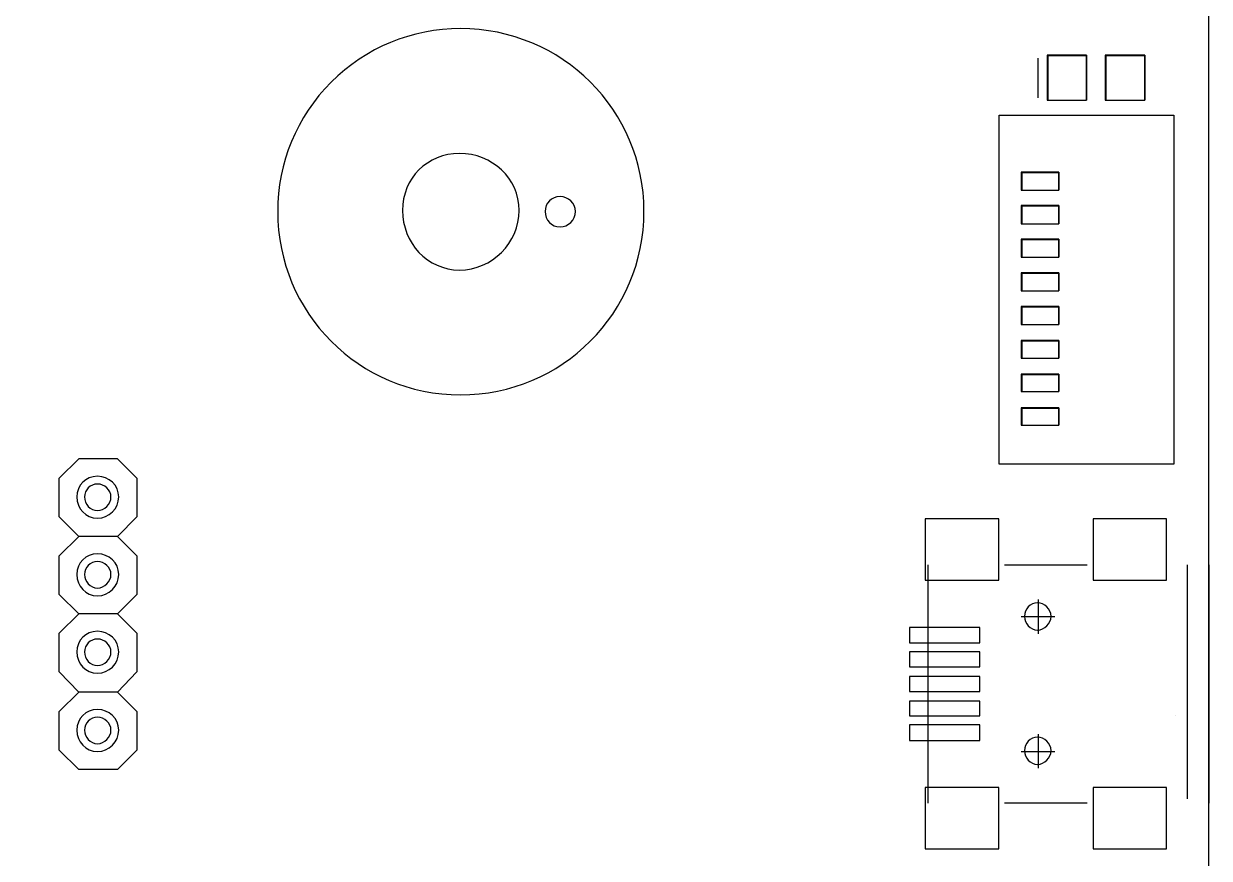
# Model space of a CAD drawing. Header units: inches. Extents: x 216.19 to 218.37, y 297.11 to 298.53.
# Drawn here: x 217.59 to 218.354, y 297.386 to 297.924 of the extents above; entities that cross this region are included whole.
import ezdxf

# ---------------------------------------------------------------- set-up
doc = ezdxf.new("R2010")
doc.units = ezdxf.units.IN
doc.layers.get('0').update_dxf_attribs({"linetype": 'CONTINUOUS'})
doc.layers.add('x3v1_1_wiring_diagram', color=7, linetype='CONTINUOUS')

# ---------------------------------------------------------------- blocks, each defined once
blk = doc.blocks.new('Azteeg')
at = {"layer": 'x3v1_1_wiring_diagram', "color": 7}
for points in [[(0, 1.42497), (2.16013, 1.42497), (2.16013, 0), (0, 0), (0, 1.42497), (0, 1.42497)], [(2.0815, 0.76598), (2.0815, 0.79511), (2.05612, 0.79511), (2.05612, 0.76598), (2.0815, 0.76598), (2.0815, 0.76598)], [(2.05653, 0.79469), (2.05653, 0.76598), (2.0815, 0.76598), (2.0815, 0.79469), (2.05653, 0.79469), (2.05653, 0.79469)], [(2.0815, 0.79511), (2.0815, 0.76598)], [(2.11894, 0.76598), (2.11894, 0.79511), (2.09356, 0.79511), (2.09356, 0.76598), (2.11894, 0.76598), (2.11894, 0.76598)], [(2.09398, 0.79469), (2.09398, 0.76598), (2.11894, 0.76598), (2.11894, 0.79469), (2.09398, 0.79469), (2.09398, 0.79469)], [(2.11894, 0.79511), (2.11894, 0.76598)], [(2.05029, 0.76765), (2.05029, 0.79303)], [(1.59514, 0.7776), (1.59514, 0.7776)], [(2.02533, 0.75638), (2.13766, 0.75638), (2.13766, 0.53171), (2.02533, 0.53171), (2.02533, 0.75638), (2.02533, 0.75638)], [(2.06361, 0.70812), (2.06361, 0.71977), (2.03948, 0.71977), (2.03948, 0.70812), (2.06361, 0.70812), (2.06361, 0.70812)], [(2.03989, 0.71935), (2.03989, 0.70812), (2.06361, 0.70812), (2.06361, 0.71935), (2.03989, 0.71935), (2.03989, 0.71935)], [(2.06361, 0.71977), (2.06361, 0.70812)], [(2.06361, 0.68648), (2.06361, 0.69813), (2.03948, 0.69813), (2.03948, 0.68648), (2.06361, 0.68648), (2.06361, 0.68648)], [(2.03989, 0.69772), (2.03989, 0.68648), (2.06361, 0.68648), (2.06361, 0.69772), (2.03989, 0.69772), (2.03989, 0.69772)], [(2.06361, 0.69813), (2.06361, 0.68648)], [(2.06361, 0.66485), (2.06361, 0.6765), (2.03948, 0.6765), (2.03948, 0.66485), (2.06361, 0.66485), (2.06361, 0.66485)], [(2.03989, 0.67608), (2.03989, 0.66485), (2.06361, 0.66485), (2.06361, 0.67608), (2.03989, 0.67608), (2.03989, 0.67608)], [(2.06361, 0.6765), (2.06361, 0.66485)], [(2.06361, 0.64321), (2.06361, 0.65486), (2.03948, 0.65486), (2.03948, 0.64321), (2.06361, 0.64321), (2.06361, 0.64321)], [(2.03989, 0.65445), (2.03989, 0.64321), (2.06361, 0.64321), (2.06361, 0.65445), (2.03989, 0.65445), (2.03989, 0.65445)], [(2.06361, 0.65486), (2.06361, 0.64321)], [(2.06361, 0.62158), (2.06361, 0.63323), (2.03948, 0.63323), (2.03948, 0.62158), (2.06361, 0.62158), (2.06361, 0.62158)], [(2.03989, 0.63281), (2.03989, 0.62158), (2.06361, 0.62158), (2.06361, 0.63281), (2.03989, 0.63281), (2.03989, 0.63281)], [(2.06361, 0.63323), (2.06361, 0.62158)], [(2.06361, 0.59995), (2.06361, 0.61118), (2.03948, 0.61118), (2.03948, 0.59995), (2.06361, 0.59995), (2.06361, 0.59995)], [(2.06361, 0.61118), (2.06361, 0.59995)], [(2.03989, 0.61076), (2.03989, 0.59995), (2.06361, 0.59995), (2.06361, 0.61076), (2.03989, 0.61076), (2.03989, 0.61076)], [(2.06361, 0.57831), (2.06361, 0.58954), (2.03948, 0.58954), (2.03948, 0.57831), (2.06361, 0.57831), (2.06361, 0.57831)], [(2.03989, 0.58913), (2.03989, 0.57831), (2.06361, 0.57831), (2.06361, 0.58913), (2.03989, 0.58913), (2.03989, 0.58913)], [(2.06361, 0.58954), (2.06361, 0.57831)], [(2.06361, 0.55667), (2.06361, 0.56791), (2.03948, 0.56791), (2.03948, 0.55667), (2.06361, 0.55667), (2.06361, 0.55667)], [(2.03989, 0.56749), (2.03989, 0.55667), (2.06361, 0.55667), (2.06361, 0.56749), (2.03989, 0.56749), (2.03989, 0.56749)], [(2.06361, 0.56791), (2.06361, 0.55667)], [(1.43246, 0.53504), (1.41998, 0.52256)], [(1.45742, 0.53504), (1.43246, 0.53504)], [(1.4699, 0.52256), (1.45742, 0.53504)], [(1.41998, 0.4976), (1.41998, 0.52256)], [(1.4699, 0.52256), (1.4699, 0.4976), (1.45742, 0.48512), (1.43246, 0.48512), (1.41998, 0.4976)], [(1.45825, 0.51049), (1.45825, 0.51049), (1.45825, 0.51049)], [(1.45825, 0.51049), (1.45825, 0.51049), (1.45825, 0.51049)], [(1.97748, 0.49635), (1.97748, 0.45682), (2.02491, 0.45682), (2.02491, 0.49635), (1.97748, 0.49635), (1.97748, 0.49635)], [(2.08566, 0.49635), (2.08566, 0.45682), (2.13309, 0.45682), (2.13309, 0.49635), (2.08566, 0.49635), (2.08566, 0.49635)], [(1.45742, 0.48512), (1.4699, 0.47263), (1.4699, 0.44767), (1.45742, 0.43519), (1.43246, 0.43519), (1.41998, 0.44767), (1.41998, 0.47263), (1.43246, 0.48512)], [(1.97957, 0.31329), (1.97957, 0.46681)], [(2.02866, 0.46681), (2.08191, 0.46681)], [(2.14633, 0.46681), (2.14633, 0.31599)], [(2.16055, 0.31329), (2.16055, 0.46681)], [(1.45825, 0.46057), (1.45825, 0.46057), (1.45825, 0.46057)], [(1.45825, 0.46057), (1.45825, 0.46057), (1.45825, 0.46057)], [(1.97957, 0.43145), (1.97957, 0.45308)], [(2.05029, 0.44434), (2.05029, 0.42229)], [(2.05029, 0.44434), (2.05029, 0.42229)], [(1.45742, 0.43519), (1.4699, 0.42271), (1.4699, 0.39775), (1.45742, 0.38485), (1.43246, 0.38485), (1.41998, 0.39775), (1.41998, 0.42271), (1.43246, 0.43519)], [(2.03948, 0.43352), (2.06111, 0.43352)], [(2.03948, 0.43352), (2.06111, 0.43352)], [(2.05861, 0.43352), (2.05861, 0.43352)], [(2.05861, 0.43352), (2.05861, 0.43352)], [(2.01285, 0.41647), (2.01285, 0.42645), (1.9675, 0.42645), (1.9675, 0.41647), (2.01285, 0.41647), (2.01285, 0.41647)], [(1.45825, 0.41064), (1.45825, 0.41064), (1.45825, 0.41064)], [(1.45825, 0.41064), (1.45825, 0.41064), (1.45825, 0.41064)], [(2.01285, 0.40107), (2.01285, 0.41064), (1.9675, 0.41064), (1.9675, 0.40107), (2.01285, 0.40107), (2.01285, 0.40107)], [(2.01285, 0.38526), (2.01285, 0.39483), (1.9675, 0.39483), (1.9675, 0.38526), (2.01285, 0.38526), (2.01285, 0.38526)], [(1.43246, 0.38485), (1.41998, 0.37237)], [(1.45742, 0.38485), (1.43246, 0.38485)], [(1.4699, 0.37237), (1.45742, 0.38485)], [(2.01285, 0.36945), (2.01285, 0.37902), (1.9675, 0.37902), (1.9675, 0.36945), (2.01285, 0.36945), (2.01285, 0.36945)], [(1.41998, 0.3474), (1.41998, 0.37237)], [(1.4699, 0.37237), (1.4699, 0.3474), (1.45742, 0.33492), (1.43246, 0.33492), (1.41998, 0.3474)], [(2.13891, 0.36945), (2.13891, 0.36945)], [(1.45825, 0.3603), (1.45825, 0.3603), (1.45825, 0.3603)], [(1.45825, 0.3603), (1.45825, 0.3603), (1.45825, 0.3603)], [(2.01285, 0.35364), (2.01285, 0.36363), (1.9675, 0.36363), (1.9675, 0.35364), (2.01285, 0.35364), (2.01285, 0.35364)], [(2.05029, 0.3578), (2.05029, 0.33575)], [(2.05029, 0.3578), (2.05029, 0.33575)], [(1.97957, 0.32702), (1.97957, 0.34865)], [(2.03948, 0.34657), (2.06111, 0.34657)], [(2.03948, 0.34657), (2.06111, 0.34657)], [(2.05861, 0.34699), (2.05861, 0.34699)], [(2.05861, 0.34699), (2.05861, 0.34699)], [(1.97748, 0.32327), (1.97748, 0.28375), (2.02491, 0.28375), (2.02491, 0.32327), (1.97748, 0.32327), (1.97748, 0.32327)], [(2.08566, 0.32327), (2.08566, 0.28375), (2.13309, 0.28375), (2.13309, 0.32327), (2.08566, 0.32327), (2.08566, 0.32327)], [(2.08191, 0.31329), (2.02866, 0.31329)]]:
    blk.add_lwpolyline(points, dxfattribs=at)
at = {"layer": 'x3v1_1_wiring_diagram', "color": 1}
for points in [[(1.71611, 0.69498), (1.71611, 0.69498)], [(1.7524, 0.69439), (1.7524, 0.69439)], [(1.45326, 0.51049), (1.45326, 0.51049)], [(1.45326, 0.51049), (1.45326, 0.51049)], [(1.45326, 0.46057), (1.45326, 0.46057)], [(1.45326, 0.46057), (1.45326, 0.46057)], [(1.45326, 0.41064), (1.45326, 0.41064)], [(1.45326, 0.41064), (1.45326, 0.41064)], [(1.45326, 0.3603), (1.45326, 0.3603)], [(1.45326, 0.3603), (1.45326, 0.3603)]]:
    blk.add_lwpolyline(points, dxfattribs=at)
at = {"layer": 'x3v1_1_wiring_diagram', "color": 7}
for points in [[(1.67834, 0.81213), (1.64714, 0.81213), (1.61719, 0.80006), (1.59514, 0.7776)], [(1.7965, 0.69439), (1.7965, 0.75971), (1.74367, 0.81213), (1.67834, 0.81213)], [(1.59514, 0.7776), (1.57267, 0.75555), (1.5606, 0.72559), (1.5606, 0.69439)], [(1.5606, 0.69439), (1.5606, 0.62907), (1.61302, 0.57623), (1.67834, 0.57623)], [(1.67834, 0.57623), (1.74367, 0.57623), (1.7965, 0.62907), (1.7965, 0.69439)], [(1.44452, 0.52381), (1.43704, 0.52381), (1.43121, 0.51798), (1.43121, 0.51049)], [(1.44452, 0.52381), (1.43704, 0.52381), (1.43121, 0.51798), (1.43121, 0.51049)], [(1.44452, 0.52381), (1.43704, 0.52381), (1.43121, 0.51798), (1.43121, 0.51049)], [(1.44452, 0.52381), (1.43704, 0.52381), (1.43121, 0.51798), (1.43121, 0.51049)], [(1.45825, 0.51049), (1.45825, 0.51798), (1.45201, 0.52381), (1.44452, 0.52381)], [(1.45825, 0.51049), (1.45825, 0.51798), (1.45201, 0.52381), (1.44452, 0.52381)], [(1.45825, 0.51049), (1.45825, 0.51798), (1.45201, 0.52381), (1.44452, 0.52381)], [(1.45825, 0.51049), (1.45825, 0.51798), (1.45201, 0.52381), (1.44452, 0.52381)], [(1.43121, 0.51049), (1.43121, 0.503), (1.43704, 0.49676), (1.44452, 0.49676)], [(1.43121, 0.51049), (1.43121, 0.503), (1.43704, 0.49676), (1.44452, 0.49676)], [(1.43121, 0.51049), (1.43121, 0.503), (1.43704, 0.49676), (1.44452, 0.49676)], [(1.43121, 0.51049), (1.43121, 0.503), (1.43704, 0.49676), (1.44452, 0.49676)], [(1.44452, 0.49676), (1.45201, 0.49676), (1.45825, 0.503), (1.45825, 0.51049)], [(1.44452, 0.49676), (1.45201, 0.49676), (1.45825, 0.503), (1.45825, 0.51049)], [(1.44452, 0.49676), (1.45201, 0.49676), (1.45825, 0.503), (1.45825, 0.51049)], [(1.44452, 0.49676), (1.45201, 0.49676), (1.45825, 0.503), (1.45825, 0.51049)], [(1.44452, 0.47388), (1.43704, 0.47388), (1.43121, 0.46806), (1.43121, 0.46057)], [(1.44452, 0.47388), (1.43704, 0.47388), (1.43121, 0.46806), (1.43121, 0.46057)], [(1.44452, 0.47388), (1.43704, 0.47388), (1.43121, 0.46806), (1.43121, 0.46057)], [(1.44452, 0.47388), (1.43704, 0.47388), (1.43121, 0.46806), (1.43121, 0.46057)], [(1.45825, 0.46057), (1.45825, 0.46806), (1.45201, 0.47388), (1.44452, 0.47388)], [(1.45825, 0.46057), (1.45825, 0.46806), (1.45201, 0.47388), (1.44452, 0.47388)], [(1.45825, 0.46057), (1.45825, 0.46806), (1.45201, 0.47388), (1.44452, 0.47388)], [(1.45825, 0.46057), (1.45825, 0.46806), (1.45201, 0.47388), (1.44452, 0.47388)], [(1.43121, 0.46057), (1.43121, 0.45308), (1.43704, 0.44684), (1.44452, 0.44684)], [(1.43121, 0.46057), (1.43121, 0.45308), (1.43704, 0.44684), (1.44452, 0.44684)], [(1.43121, 0.46057), (1.43121, 0.45308), (1.43704, 0.44684), (1.44452, 0.44684)], [(1.43121, 0.46057), (1.43121, 0.45308), (1.43704, 0.44684), (1.44452, 0.44684)], [(1.44452, 0.44684), (1.45201, 0.44684), (1.45825, 0.45308), (1.45825, 0.46057)], [(1.44452, 0.44684), (1.45201, 0.44684), (1.45825, 0.45308), (1.45825, 0.46057)], [(1.44452, 0.44684), (1.45201, 0.44684), (1.45825, 0.45308), (1.45825, 0.46057)], [(1.44452, 0.44684), (1.45201, 0.44684), (1.45825, 0.45308), (1.45825, 0.46057)], [(2.04988, 0.44226), (2.0453, 0.44226), (2.04156, 0.43852), (2.04156, 0.43352)], [(2.04988, 0.44226), (2.0453, 0.44226), (2.04156, 0.43852), (2.04156, 0.43352)], [(2.05861, 0.43352), (2.05861, 0.43852), (2.05445, 0.44226), (2.04988, 0.44226)], [(2.05861, 0.43352), (2.05861, 0.43852), (2.05445, 0.44226), (2.04988, 0.44226)], [(2.04156, 0.43352), (2.04156, 0.42895), (2.0453, 0.42479), (2.04988, 0.42479)], [(2.04156, 0.43352), (2.04156, 0.42895), (2.0453, 0.42479), (2.04988, 0.42479)], [(2.04988, 0.42479), (2.05445, 0.42479), (2.05861, 0.42895), (2.05861, 0.43352)], [(2.04988, 0.42479), (2.05445, 0.42479), (2.05861, 0.42895), (2.05861, 0.43352)], [(1.44452, 0.42396), (1.43704, 0.42396), (1.43121, 0.41813), (1.43121, 0.41064)], [(1.44452, 0.42396), (1.43704, 0.42396), (1.43121, 0.41813), (1.43121, 0.41064)], [(1.44452, 0.42396), (1.43704, 0.42396), (1.43121, 0.41813), (1.43121, 0.41064)], [(1.44452, 0.42396), (1.43704, 0.42396), (1.43121, 0.41813), (1.43121, 0.41064)], [(1.45825, 0.41064), (1.45825, 0.41813), (1.45201, 0.42396), (1.44452, 0.42396)], [(1.45825, 0.41064), (1.45825, 0.41813), (1.45201, 0.42396), (1.44452, 0.42396)], [(1.45825, 0.41064), (1.45825, 0.41813), (1.45201, 0.42396), (1.44452, 0.42396)], [(1.45825, 0.41064), (1.45825, 0.41813), (1.45201, 0.42396), (1.44452, 0.42396)], [(1.43121, 0.41064), (1.43121, 0.40315), (1.43704, 0.39691), (1.44452, 0.39691)], [(1.43121, 0.41064), (1.43121, 0.40315), (1.43704, 0.39691), (1.44452, 0.39691)], [(1.43121, 0.41064), (1.43121, 0.40315), (1.43704, 0.39691), (1.44452, 0.39691)], [(1.43121, 0.41064), (1.43121, 0.40315), (1.43704, 0.39691), (1.44452, 0.39691)], [(1.44452, 0.39691), (1.45201, 0.39691), (1.45825, 0.40315), (1.45825, 0.41064)], [(1.44452, 0.39691), (1.45201, 0.39691), (1.45825, 0.40315), (1.45825, 0.41064)], [(1.44452, 0.39691), (1.45201, 0.39691), (1.45825, 0.40315), (1.45825, 0.41064)], [(1.44452, 0.39691), (1.45201, 0.39691), (1.45825, 0.40315), (1.45825, 0.41064)], [(1.44452, 0.37361), (1.43704, 0.37361), (1.43121, 0.36779), (1.43121, 0.3603)], [(1.44452, 0.37361), (1.43704, 0.37361), (1.43121, 0.36779), (1.43121, 0.3603)], [(1.44452, 0.37361), (1.43704, 0.37361), (1.43121, 0.36779), (1.43121, 0.3603)], [(1.44452, 0.37361), (1.43704, 0.37361), (1.43121, 0.36779), (1.43121, 0.3603)], [(1.45825, 0.3603), (1.45825, 0.36779), (1.45201, 0.37361), (1.44452, 0.37361)], [(1.45825, 0.3603), (1.45825, 0.36779), (1.45201, 0.37361), (1.44452, 0.37361)], [(1.45825, 0.3603), (1.45825, 0.36779), (1.45201, 0.37361), (1.44452, 0.37361)], [(1.45825, 0.3603), (1.45825, 0.36779), (1.45201, 0.37361), (1.44452, 0.37361)], [(1.43121, 0.3603), (1.43121, 0.35281), (1.43704, 0.34657), (1.44452, 0.34657)], [(1.43121, 0.3603), (1.43121, 0.35281), (1.43704, 0.34657), (1.44452, 0.34657)], [(1.43121, 0.3603), (1.43121, 0.35281), (1.43704, 0.34657), (1.44452, 0.34657)], [(1.43121, 0.3603), (1.43121, 0.35281), (1.43704, 0.34657), (1.44452, 0.34657)], [(1.44452, 0.34657), (1.45201, 0.34657), (1.45825, 0.35281), (1.45825, 0.3603)], [(1.44452, 0.34657), (1.45201, 0.34657), (1.45825, 0.35281), (1.45825, 0.3603)], [(1.44452, 0.34657), (1.45201, 0.34657), (1.45825, 0.35281), (1.45825, 0.3603)], [(1.44452, 0.34657), (1.45201, 0.34657), (1.45825, 0.35281), (1.45825, 0.3603)], [(2.04988, 0.35572), (2.0453, 0.35572), (2.04156, 0.35198), (2.04156, 0.34699)], [(2.04988, 0.35572), (2.0453, 0.35572), (2.04156, 0.35198), (2.04156, 0.34699)], [(2.05861, 0.34699), (2.05861, 0.35198), (2.05445, 0.35572), (2.04988, 0.35572)], [(2.05861, 0.34699), (2.05861, 0.35198), (2.05445, 0.35572), (2.04988, 0.35572)], [(2.04156, 0.34699), (2.04156, 0.34241), (2.0453, 0.33825), (2.04988, 0.33825)], [(2.04156, 0.34699), (2.04156, 0.34241), (2.0453, 0.33825), (2.04988, 0.33825)], [(2.04988, 0.33825), (2.05445, 0.33825), (2.05861, 0.34241), (2.05861, 0.34699)], [(2.04988, 0.33825), (2.05445, 0.33825), (2.05861, 0.34241), (2.05861, 0.34699)]]:
    blk.add_open_spline(points, degree=3, dxfattribs=at)
at = {"layer": 'x3v1_1_wiring_diagram', "color": 1}
for points in [[(1.67776, 0.73173), (1.65698, 0.73173), (1.641, 0.71576), (1.641, 0.69498)], [(1.71611, 0.69498), (1.71611, 0.71576), (1.69852, 0.73173), (1.67776, 0.73173)], [(1.74242, 0.70396), (1.73701, 0.70396), (1.73285, 0.6998), (1.73285, 0.69439)], [(1.7524, 0.69439), (1.7524, 0.6998), (1.74782, 0.70396), (1.74242, 0.70396)], [(1.641, 0.69498), (1.641, 0.67421), (1.65698, 0.65663), (1.67776, 0.65663)], [(1.67776, 0.65663), (1.69852, 0.65663), (1.71611, 0.67421), (1.71611, 0.69498)], [(1.73285, 0.69439), (1.73285, 0.68898), (1.73701, 0.6844), (1.74242, 0.6844)], [(1.74242, 0.6844), (1.74782, 0.6844), (1.7524, 0.68898), (1.7524, 0.69439)], [(1.44452, 0.51882), (1.43995, 0.51882), (1.4362, 0.51507), (1.4362, 0.51049)], [(1.44452, 0.51882), (1.43995, 0.51882), (1.4362, 0.51507), (1.4362, 0.51049)], [(1.45326, 0.51049), (1.45326, 0.51507), (1.4491, 0.51882), (1.44452, 0.51882)], [(1.45326, 0.51049), (1.45326, 0.51507), (1.4491, 0.51882), (1.44452, 0.51882)], [(1.4362, 0.51049), (1.4362, 0.50592), (1.43995, 0.50176), (1.44452, 0.50176)], [(1.4362, 0.51049), (1.4362, 0.50592), (1.43995, 0.50176), (1.44452, 0.50176)], [(1.44452, 0.50176), (1.4491, 0.50176), (1.45326, 0.50592), (1.45326, 0.51049)], [(1.44452, 0.50176), (1.4491, 0.50176), (1.45326, 0.50592), (1.45326, 0.51049)], [(1.44452, 0.46889), (1.43995, 0.46889), (1.4362, 0.46515), (1.4362, 0.46057)], [(1.44452, 0.46889), (1.43995, 0.46889), (1.4362, 0.46515), (1.4362, 0.46057)], [(1.45326, 0.46057), (1.45326, 0.46515), (1.4491, 0.46889), (1.44452, 0.46889)], [(1.45326, 0.46057), (1.45326, 0.46515), (1.4491, 0.46889), (1.44452, 0.46889)], [(1.4362, 0.46057), (1.4362, 0.45599), (1.43995, 0.45183), (1.44452, 0.45183)], [(1.4362, 0.46057), (1.4362, 0.45599), (1.43995, 0.45183), (1.44452, 0.45183)], [(1.44452, 0.45183), (1.4491, 0.45183), (1.45326, 0.45599), (1.45326, 0.46057)], [(1.44452, 0.45183), (1.4491, 0.45183), (1.45326, 0.45599), (1.45326, 0.46057)], [(1.44452, 0.41896), (1.43995, 0.41896), (1.4362, 0.41522), (1.4362, 0.41064)], [(1.44452, 0.41896), (1.43995, 0.41896), (1.4362, 0.41522), (1.4362, 0.41064)], [(1.45326, 0.41064), (1.45326, 0.41522), (1.4491, 0.41896), (1.44452, 0.41896)], [(1.45326, 0.41064), (1.45326, 0.41522), (1.4491, 0.41896), (1.44452, 0.41896)], [(1.4362, 0.41064), (1.4362, 0.40607), (1.43995, 0.4019), (1.44452, 0.4019)], [(1.4362, 0.41064), (1.4362, 0.40607), (1.43995, 0.4019), (1.44452, 0.4019)], [(1.44452, 0.4019), (1.4491, 0.4019), (1.45326, 0.40607), (1.45326, 0.41064)], [(1.44452, 0.4019), (1.4491, 0.4019), (1.45326, 0.40607), (1.45326, 0.41064)], [(1.44452, 0.36862), (1.43995, 0.36862), (1.4362, 0.36488), (1.4362, 0.3603)], [(1.44452, 0.36862), (1.43995, 0.36862), (1.4362, 0.36488), (1.4362, 0.3603)], [(1.45326, 0.3603), (1.45326, 0.36488), (1.4491, 0.36862), (1.44452, 0.36862)], [(1.45326, 0.3603), (1.45326, 0.36488), (1.4491, 0.36862), (1.44452, 0.36862)], [(1.4362, 0.3603), (1.4362, 0.35572), (1.43995, 0.35156), (1.44452, 0.35156)], [(1.4362, 0.3603), (1.4362, 0.35572), (1.43995, 0.35156), (1.44452, 0.35156)], [(1.44452, 0.35156), (1.4491, 0.35156), (1.45326, 0.35572), (1.45326, 0.3603)], [(1.44452, 0.35156), (1.4491, 0.35156), (1.45326, 0.35572), (1.45326, 0.3603)]]:
    blk.add_open_spline(points, degree=3, dxfattribs=at)

msp = doc.modelspace()

# ---------------------------------------------------------------- block references
at = {"linetype": 'ByBlock'}
msp.add_blockref('Azteeg', (216.19305, 297.10849), dxfattribs=at)

doc.saveas('drawing.dxf')
